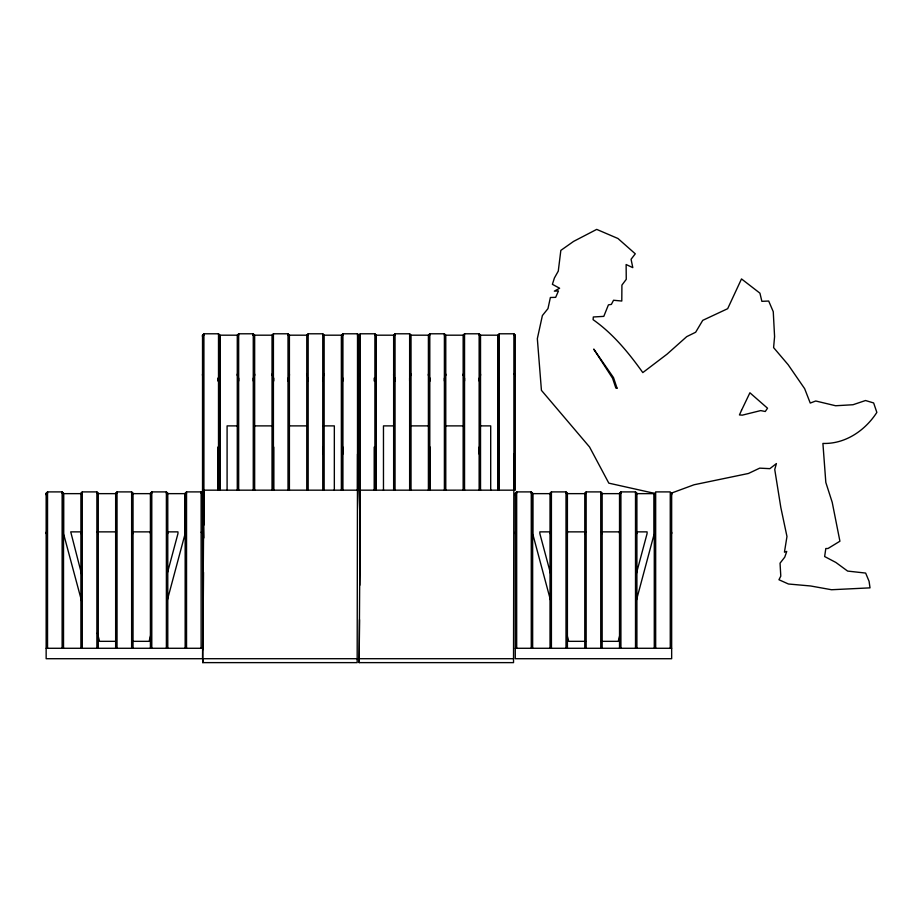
<?xml version="1.0" encoding="UTF-8"?>
<svg xmlns="http://www.w3.org/2000/svg" width="923" height="923" viewBox="0 0 923 923"><rect width="100%" height="100%" fill="white"/><g stroke="black" fill="none" stroke-linecap="round" stroke-linejoin="round"><path stroke-width="1.38" d="M357.166 658.71L46.15 658.71L46.15 493.297L47.535 491.901L62.129 491.901L63.525 493.297L63.525 533.609L81.662 601.311M47.535 648.281L47.535 491.901M62.129 648.281L62.129 491.901M63.525 648.281L63.525 494.774M80.901 648.281L80.901 493.297L82.285 491.901L96.88 491.901L98.276 493.297L98.276 648.281M82.285 648.281L82.285 491.901M96.88 648.281L96.88 491.901M115.652 648.281L115.652 493.297L117.036 491.901L131.631 491.901L133.027 493.297L133.027 648.281M117.036 648.281L117.036 491.901M131.631 648.281L131.631 491.901M150.403 648.281L150.403 493.297L151.787 491.901L166.382 491.901L167.778 493.297L167.778 648.281M151.787 648.281L151.787 491.901M166.382 648.281L166.382 491.901M185.154 648.281L185.154 494.774M186.538 648.281L186.538 491.901L201.133 491.901L202.529 493.297L202.783 662.622L357.166 662.622L357.513 454.058M201.133 648.281L201.133 491.901M203.81 537.971L202.529 490.171L202.529 335.187L203.914 333.791L218.509 333.791L219.905 335.187L219.905 490.171L219.905 336.664M202.783 658.71L202.783 662.622L202.806 659.749M203.914 525.083L203.914 333.791M217.816 490.171L217.816 447.078M218.509 490.171L218.509 333.791M237.28 490.171L237.28 335.187L238.665 333.791L253.26 333.791L254.656 335.187L254.656 490.171M238.665 490.171L238.665 333.791M253.26 490.171L253.26 333.791M272.031 490.171L272.031 335.187L273.416 333.791L288.011 333.791L289.407 335.187L289.407 490.171M273.416 490.171L273.416 333.791M273.762 490.171L273.762 447.078M288.011 490.171L288.011 333.791M306.771 490.171L306.771 335.187L308.167 333.791L322.762 333.791L324.146 335.187L324.146 490.171M308.167 490.171L308.167 333.791M322.762 490.171L322.762 333.791M341.522 336.664L341.522 490.171L341.522 335.187L342.918 333.791L357.513 333.791L358.897 335.187L358.897 490.171L360.293 525.083L359.797 585.251M342.918 490.171L342.918 333.791M357.513 490.171L357.513 333.791M359.162 658.71L359.162 662.622L513.534 662.622L513.892 454.058M360.293 525.083L360.293 333.791L374.888 333.791L376.272 335.187L376.272 490.171L376.272 336.664M374.196 490.171L374.196 447.078M374.888 490.171L374.888 333.791M393.648 490.171L393.648 335.187L395.044 333.791L409.639 333.791L411.023 335.187L411.023 490.171M395.044 490.171L395.044 333.791M409.639 490.171L409.639 333.791M428.399 490.171L428.399 335.187L429.795 333.791L444.39 333.791L445.774 335.187L445.774 490.171M429.795 490.171L429.795 333.791M430.141 490.171L430.141 447.078M444.39 490.171L444.39 333.791M463.15 490.171L463.15 335.187L464.546 333.791L479.141 333.791L480.525 335.187L480.525 490.171M464.546 490.171L464.546 333.791M479.141 490.171L479.141 333.791M497.901 336.664L497.901 490.171L497.901 335.187L499.297 333.791L513.892 333.791L515.276 335.187L515.276 490.171L202.529 490.171M499.297 490.171L499.297 333.791M513.892 490.171L513.892 333.791M671.656 494.774L671.656 493.297L671.656 658.71L515.276 658.71L515.276 493.297L516.672 491.901L531.267 491.901L532.652 493.297L532.652 533.609L550.42 599.927M516.672 648.281L516.672 491.901M531.267 648.281L531.267 491.901M532.652 648.281L532.652 494.774M550.027 648.281L550.027 493.297L551.412 491.901L566.007 491.901L567.403 493.297L567.403 648.281M551.412 648.281L551.412 491.901M566.007 648.281L566.007 491.901M584.778 648.281L584.778 493.297L586.163 491.901L600.758 491.901L602.154 493.297L602.154 648.281M586.163 648.281L586.163 491.901M600.758 648.281L600.758 491.901M619.529 648.281L619.529 493.297L620.914 491.901L635.509 491.901L636.905 493.297L636.905 648.281M620.914 648.281L620.914 491.901M635.509 648.281L635.509 491.901M654.28 648.281L654.28 494.774M655.665 648.281L655.665 491.901L670.26 491.901L670.26 648.281M322.762 454.058L322.762 447.078M342.918 454.058L342.918 447.078M479.141 454.058L479.141 447.078M499.297 454.058L499.297 447.078M202.529 658.71L203.914 490.171M202.887 649.723L203.522 572.352M359.509 619.633L359.162 662.622L360.293 490.171M150.945 634.424L149.088 641.335L132.116 641.335M167.594 572.283L177.954 533.609L177.954 531.867L167.951 531.867M167.386 599.927L185.154 533.609L185.154 493.297L186.538 491.901M619.702 635.809L618.214 641.335L601.242 641.335M636.351 573.656L647.081 533.609L647.081 531.867L637.078 531.867M636.512 599.927L654.28 533.609L654.28 493.297M360.293 333.791L358.897 335.187L357.513 335.187M671.333 493.147L694.073 484.76L748.438 473.476L759.687 468.146L769.874 468.665L776.405 463.565L774.743 469.484L780.835 507.535L786.973 536.505L784.446 552.196L786.754 551.412L784.758 557.146L780.05 563.168L780.789 576.125L778.954 579.748L788.438 584.005L810.636 585.978L831.542 589.739L870.02 587.859L869.085 581.328L865.647 573.068L847.626 571.083L835.869 562.453L824.643 556.534L825.808 548.527L828.012 548.493L839.918 541.213L832.211 502.32L825.82 482.441L822.912 443.432C845.156 444.182 865.082 430.66 876.85 412.408L873.643 402.947L865.532 400.524L852.99 404.736L835.615 405.751L815.759 400.997L810.244 403.063L804.648 388.675L788.173 364.747L773.601 347.602L774.582 336.595L773.255 311.674L768.686 301.036L761.867 301.336L759.929 293.168L741.504 278.931L727.67 308.686L702.738 320.35L695.654 332.245L686.712 336.641L667.029 354.178L642.812 372.592C628.678 352.817 613.137 333.757 593.085 319.67L593.327 316.981L603.792 316.37L608.43 304.855L611.372 304.394L613.541 300.252L621.79 301.036L621.917 285.103L626.255 279.346L626.129 264.52L632.809 267.647L631.067 259.282L635.278 253.813L617.96 238.503L596.708 229.389L573.575 241.411L560.838 250.398L558.277 271.12L554.4 278.008L552.392 284.33L559.638 288.23L554.342 291.137L558.461 290.941L555.669 297.344L550.385 297.494L547.974 308.617L542.389 315.551L537.336 338.672L541.432 390.348L589.566 447.02L608.822 483.156L654.88 493.436M203.914 335.187L202.529 335.187L202.529 336.664M219.905 335.187L238.665 335.187M252.81 335.187L273.416 335.187M288.011 335.187L308.167 335.187M322.923 335.187L342.918 335.187M374.888 335.187L395.044 335.187M409.639 335.187L429.795 335.187M444.39 335.187L463.565 335.187M479.141 335.187L499.297 335.187M513.892 335.187L515.276 335.187L515.276 336.664M513.892 374.103L515.276 374.103L515.276 375.465M237.107 425.884L227.093 425.884L227.093 490.275M254.263 425.884L272.85 425.884M290.007 425.884L307.163 425.884M322.888 425.884L334.334 425.884L334.334 490.275M393.475 425.884L383.472 425.884L383.472 490.275M410.643 425.884L429.23 425.884M444.955 425.884L463.542 425.884M480.698 425.884L490.701 425.884L490.701 490.275M47.535 493.297L46.15 493.297L46.15 494.774M62.129 493.297L63.525 493.297M80.901 493.297L82.285 493.297M96.88 493.297L98.276 493.297M115.652 493.297L117.036 493.297M131.631 493.297L133.027 493.297M150.403 493.297L151.787 493.297M166.382 493.297L167.778 493.297M185.154 493.297L186.538 493.297M201.133 493.297L202.529 493.297L202.529 494.774M516.672 493.297L515.276 493.297L515.276 494.774M531.267 493.297L532.652 493.297M550.027 493.297L551.412 493.297M566.007 493.297L567.403 493.297M584.778 493.297L586.163 493.297M600.758 493.297L602.154 493.297M619.529 493.297L620.914 493.297M635.509 493.297L636.905 493.297M63.525 493.643L82.124 493.643M97.861 493.643L116.471 493.643M132.208 493.643L150.807 493.643M167.974 493.643L185.154 493.643M532.652 493.643L551.25 493.643M566.999 493.643L585.597 493.643M601.335 493.643L619.933 493.643M637.112 493.643L654.28 493.643M82.159 531.867L70.725 531.867L81.824 575.041M97.884 531.867L116.471 531.867M132.197 531.867L150.784 531.867M549.854 531.867L539.851 531.867L539.851 533.609L550.581 573.656M567.01 531.867L585.597 531.867M601.323 531.867L619.921 531.867M82.285 532.213L80.901 532.213L80.901 533.586M96.88 532.213L98.276 532.213L98.276 533.586M201.133 532.213L202.529 532.213L202.529 533.586M586.163 532.213L584.778 532.213L584.778 533.586M600.758 532.213L602.154 532.213L602.154 533.586M115.144 641.335L99.58 641.335L97.365 633.051M585.69 641.335L568.718 641.335L567.23 635.809M46.15 648.281L202.529 648.281M515.276 648.281L671.656 648.281M358.897 658.71L513.534 658.71M671.656 532.213L671.656 533.586M636.905 532.213L636.905 533.586M619.529 532.213L619.529 533.586M567.403 532.213L567.403 533.586M550.027 532.213L550.027 533.586M515.276 532.213L515.276 533.586M499.297 378.118L499.297 380.991M480.525 374.103L480.525 375.465M479.141 378.118L479.141 380.991M464.546 378.118L464.546 380.991M463.15 374.103L463.15 375.465M445.774 374.103L445.774 375.465M444.39 378.118L444.39 380.991M430.141 378.118L430.141 380.991M428.399 374.103L428.399 375.465M411.023 374.103L411.023 375.465M409.639 378.118L409.639 380.991M395.044 378.118L395.044 380.991M393.648 374.103L393.648 375.465M374.196 378.118L374.196 380.991M358.897 374.103L358.897 375.465M342.918 378.118L342.918 380.991M324.146 374.103L324.146 375.465M322.762 378.118L322.762 380.991M308.167 378.118L308.167 380.991M306.771 374.103L306.771 375.465M289.407 374.103L289.407 375.465M288.011 378.118L288.011 380.991M273.762 378.118L273.762 380.991M272.031 374.103L272.031 375.465M254.656 374.103L254.656 375.465M253.26 378.118L253.26 380.991M238.665 378.118L238.665 380.991M237.28 374.103L237.28 375.465M217.816 378.118L217.816 380.991M202.529 374.103L202.529 375.465M167.778 532.213L167.778 533.586M150.403 532.213L150.403 533.586M133.027 532.213L133.027 533.586M115.652 532.213L115.652 533.586M46.15 532.213L46.15 533.586M741.504 410.366L739.438 414.935L742.357 415.142L760.69 410.585L765.259 411.496L767.521 408.208L749.903 392.783L741.504 410.366M617.025 388.168L615.86 388.064L612.584 378.268L593.731 349.09L613.507 377.599L617.025 388.168"/></g></svg>
